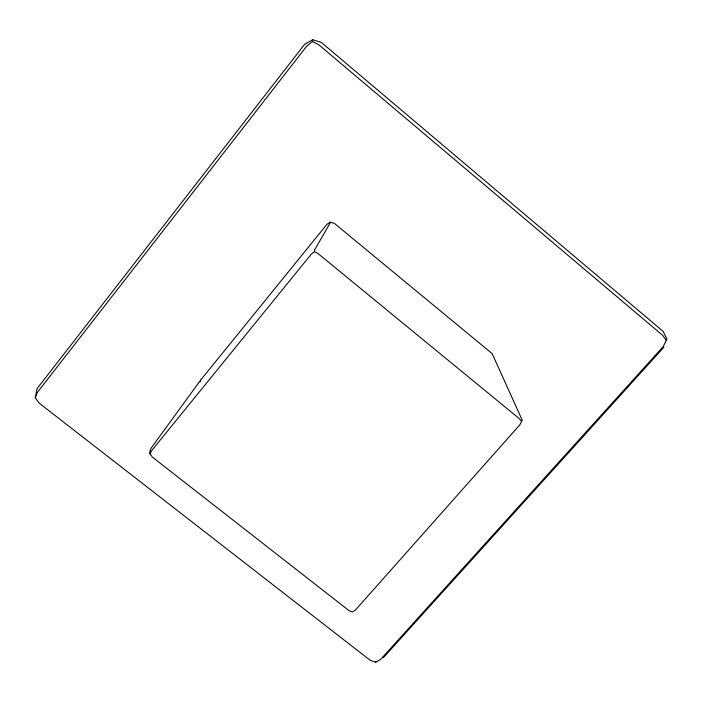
<?xml version="1.0" encoding="UTF-8"?>
<svg xmlns="http://www.w3.org/2000/svg" width="702" height="702" viewBox="0 0 702 702"><rect width="100%" height="100%" fill="white"/><g stroke="black" fill="none" stroke-linecap="round" stroke-linejoin="round"><path stroke-width="1.05" d="M150.035 453.913L151.439 450.877L311.302 254.133L314.461 251.606L314.566 249.973L330.598 222.244L334.433 223.42L492.163 353.606L522.297 420.366L519.743 424.938L355.309 610.178L352.413 611.951L349.07 610.679L152.299 457.046L149.596 453.018L150.833 448.508L200.605 380.133L327.079 224.14L330.598 222.244M35.249 397.736L37.417 392.348L306.835 45.981L312.469 41.532L312.662 39.724L321.376 42.427L663.188 331.432L666.9 339.031L663.197 346.612L380.668 659.353L375.675 662.276L370.024 660.17L39.136 403.132L35.249 397.736L37.066 388.601L304.694 44.217L312.662 39.724M375.675 662.276L375.921 661.372M200.096 381.941L200.605 380.133M383.116 657.923L663.873 347.227M312.469 41.532L318.708 44.709L662.706 335.372L666.277 340.4M314.461 251.606L317.962 253.492L519.296 418.62L521.507 421.393"/></g></svg>
